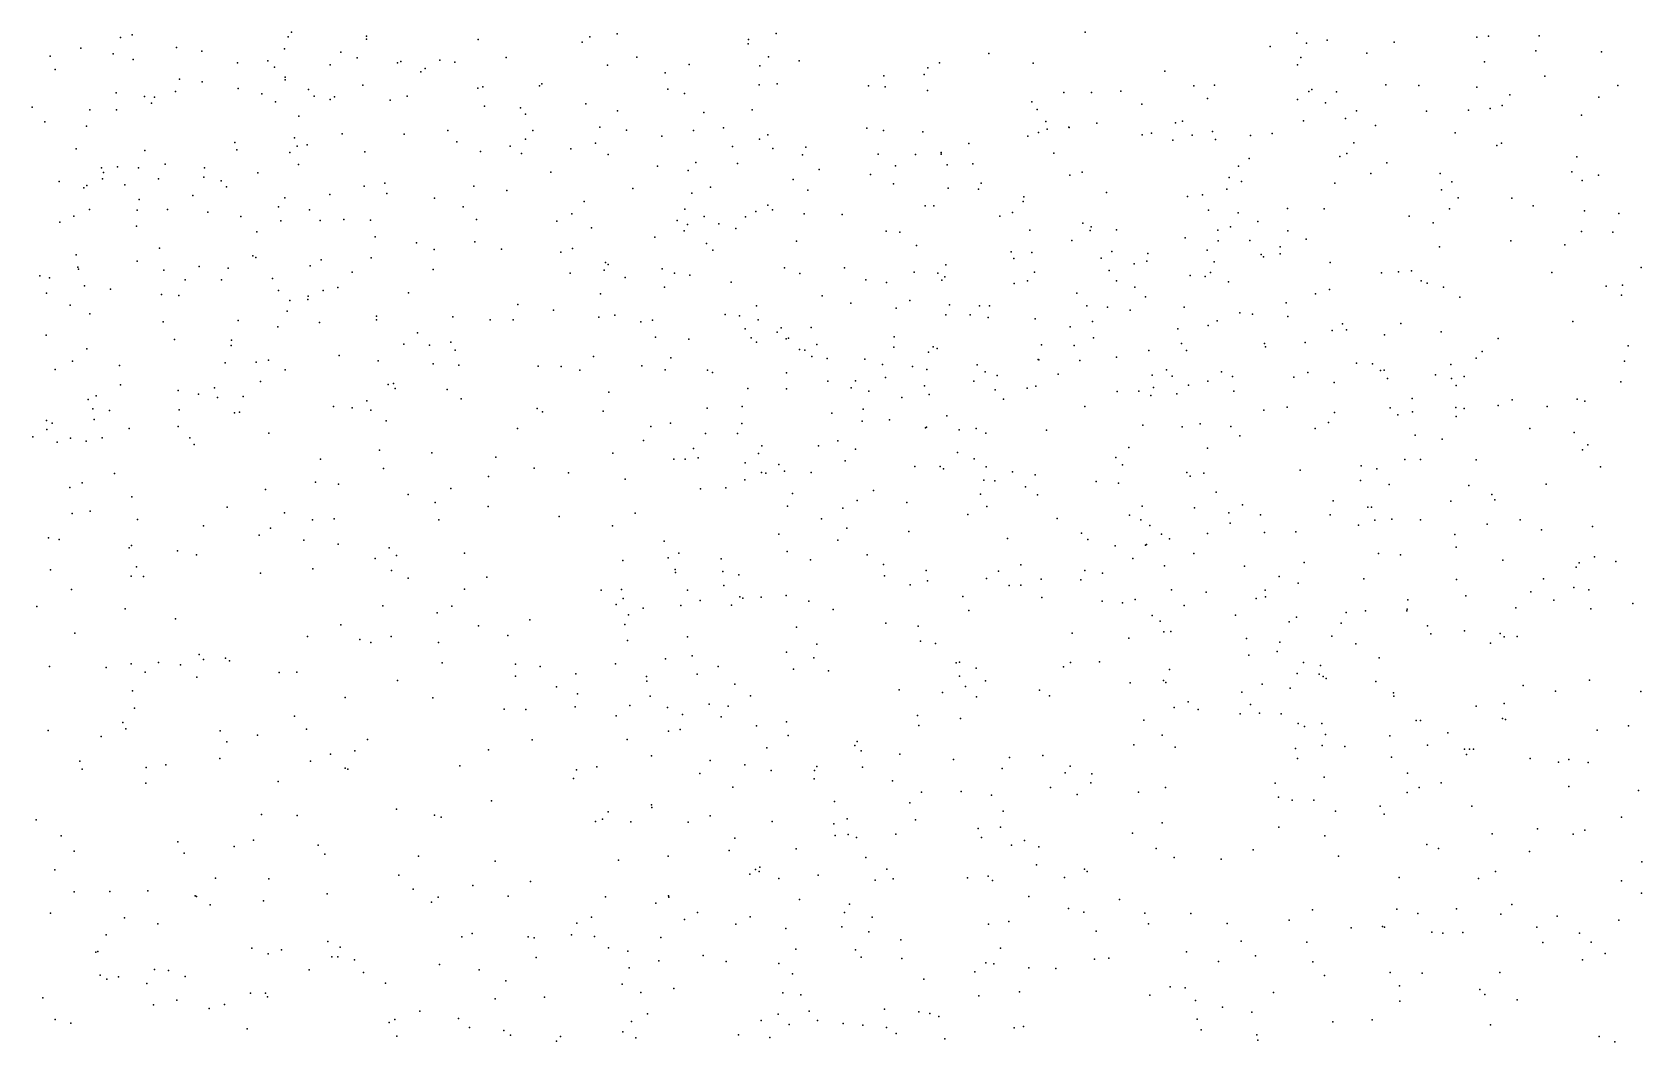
# Model space of a CAD drawing. Header units: metres. Extents: x -23.9 to 23.9, y -28.5 to 28.5.
# Drawn here: x 6.72 to 12.4, y -10.67 to -7.11 of the extents above; entities that cross this region are included whole.
import ezdxf

# ---------------------------------------------------------------- set-up
doc = ezdxf.new("R2010")
doc.units = ezdxf.units.M

msp = doc.modelspace()

# ---------------------------------------------------------------- linework, layer by layer
for p in [(7.0325, -7.1277, -17.1018), (7.0747, -7.1181, -2.1903), (7.6241, -7.1253, 10.3365), (7.6361, -7.1085, 6.0928), (7.9, -7.1227, 18.6776), (7.9005, -7.1331, 11.091), (8.2941, -7.1344, -12.686), (8.6613, -7.1432, 13.9386), (8.6881, -7.1249, 18.4275), (8.7845, -7.114, 14.4149), (9.2459, -7.1498, -16.9127), (9.2473, -7.1339, -12.545), (9.3448, -7.1126, 11.2405), (10.4344, -7.1087, 1.7014), (11.1807, -7.1124, 15.4321), (11.2153, -7.1476, -12.5218), (11.2888, -7.1366, -0.7473), (11.524, -7.1434, -13.8655), (11.8156, -7.1262, 11.8522), (11.857, -7.1226, 15.3017), (12.0357, -7.1216, 8.1996), (6.7844, -7.1933, 2.1837), (6.8937, -7.1643, 6.3711), (7.0076, -7.1851, 9.8095), (7.0774, -7.2051, -21.3629), (7.2308, -7.1623, -12.465), (7.3196, -7.1749, 2.4303), (7.6114, -7.1674, 20.9646), (7.8103, -7.1788, 3.0302), (7.8674, -7.199, 21.7473), (8.1587, -7.2066, -20.0473), (8.3936, -7.1977, 18.2507), (8.8538, -7.1963, -8.6015), (9.3187, -7.1952, 7.2936), (10.0946, -7.1833, 11.0875), (11.0871, -7.1589, 8.7756), (11.1956, -7.1982, -6.9743), (11.4284, -7.1828, -0.207), (12.0238, -7.1738, 14.9047), (12.2558, -7.1774, 11.7341), (6.8031, -7.2394, 5.0341), (7.4456, -7.2168, -18.9994), (7.5525, -7.2094, 20.0588), (7.576, -7.2312, -8.0784), (7.7719, -7.2241, 8.5964), (8.0093, -7.2165, -7.6038), (8.0219, -7.2122, 13.4715), (8.092, -7.2484, 4.0478), (8.1074, -7.2362, 2.7955), (8.2121, -7.2139, 5.4696), (8.7501, -7.2248, 12.6398), (8.9533, -7.2523, 3.0718), (9.0384, -7.2218, 13.9605), (9.2871, -7.2265, -13.367), (9.4263, -7.2099, -1.86), (9.7251, -7.2622, 7.4423), (9.867, -7.2571, -14.1813), (9.8796, -7.2346, -14.934), (9.9207, -7.2169, -19.3758), (10.2514, -7.2174, 2.9877), (10.7163, -7.2457, -21.3573), (11.1832, -7.2238, -5.012), (11.8429, -7.2127, -7.3922), (12.056, -7.2635, 5.9324), (7.0183, -7.3219, 7.6175), (7.2264, -7.3173, 16.1842), (7.2411, -7.274, -1.346), (7.3211, -7.284, 5.3808), (7.4477, -7.3065, 21.2749), (7.6134, -7.267, 5.1973), (7.614, -7.2769, 7.7764), (7.6961, -7.3104, 3.4152), (7.8874, -7.2948, 8.0188), (8.2927, -7.3062, 7.4626), (8.3103, -7.3012, 7.8808), (8.5102, -7.2971, -19.544), (8.5188, -7.2909, 19.3968), (8.9631, -7.3091, 18.9947), (9.2848, -7.2946, 21.4292), (9.3489, -7.2906, 21.9673), (9.6706, -7.2977, 9.6645), (9.73, -7.3008, 21.8157), (9.8789, -7.3136, -4.0396), (10.3592, -7.3215, 11.6105), (10.4569, -7.3208, 10.036), (10.5609, -7.3158, 0.6525), (10.8184, -7.2973, 9.5621), (10.8905, -7.2952, -5.5173), (11.2241, -7.3175, 10.8807), (11.2346, -7.3101, 0.9967), (11.3213, -7.3184, 9.6996), (11.4956, -7.2943, 12.5117), (11.612, -7.2968, 9.903), (11.8155, -7.3021, -17.45), (12.3135, -7.2965, -3.3739), (6.7216, -7.3733, -22.2429), (7.1181, -7.3352, -13.5567), (7.1421, -7.3591, 11.3216), (7.1529, -7.3376, 10.4155), (7.532, -7.3258, 19.2349), (7.5791, -7.354, 5.6571), (7.7163, -7.3345, 12.6265), (7.7719, -7.3458, 20.6721), (7.7879, -7.3363, 10.7991), (7.9836, -7.3484, 20.2144), (8.0439, -7.3344, 13.0696), (8.3172, -7.3689, -2.2589), (8.4438, -7.3747, 12.0054), (8.6735, -7.361, 7.6366), (9.0215, -7.3247, 13.1112), (10.2473, -7.3543, -16.3603), (10.6352, -7.3619, 9.2771), (10.8666, -7.3417, 8.9763), (11.1835, -7.3461, -15.3863), (11.2826, -7.3574, -14.6804), (11.8636, -7.3775, 6.7678), (11.9053, -7.3664, 13.0362), (11.9329, -7.3294, 7.941), (12.2465, -7.3377, -2.8302), (6.7664, -7.4249, -18.065), (6.9244, -7.3825, 10.6735), (7.0191, -7.3817, -5.7696), (7.662, -7.404, 16.6318), (8.4615, -7.398, 20.7163), (8.7856, -7.3857, 13.5111), (9.09, -7.3914, 8.4614), (9.2607, -7.3823, 3.8177), (10.2659, -7.3814, 9.6906), (10.2958, -7.4228, 17.002), (10.4759, -7.4286, -19.687), (10.7533, -7.4275, 16.1654), (10.7777, -7.4216, 17.4851), (11.2046, -7.421, 17.4636), (11.3524, -7.4122, 13.8343), (11.3916, -7.386, 16.2914), (11.6391, -7.3863, 16.7396), (11.7865, -7.3834, -10.7586), (12.1848, -7.4013, -16.0459), (6.9134, -7.4393, -12.1744), (7.6461, -7.481, -18.5419), (7.8143, -7.4664, 18.4248), (8.0331, -7.468, -1.5493), (8.1876, -7.4552, 8.1887), (8.4618, -7.4858, 2.8277), (8.4876, -7.4552, -9.3713), (8.7233, -7.4427, -17.4001), (8.8175, -7.4544, 18.2936), (8.9415, -7.4749, 7.2586), (9.0537, -7.4548, 4.089), (9.1591, -7.4458, -19.5792), (9.2864, -7.4854, -21.0048), (9.3153, -7.4697, 10.3528), (9.6652, -7.447, 12.4199), (9.7234, -7.4545, 10.719), (9.8629, -7.4595, -21.2566), (10.2321, -7.4755, 10.6511), (10.2697, -7.4618, -5.5787), (10.3009, -7.4501, -21.4534), (10.3776, -7.4429, 11.2831), (10.3788, -7.4441, 0.0868), (10.6354, -7.4707, -13.7825), (10.6682, -7.4644, -4.2922), (10.7445, -7.4894, 14.6246), (10.8122, -7.4712, -19.0871), (10.8834, -7.4587, -11.5808), (10.8946, -7.4873, 10.7138), (11.0179, -7.4723, 9.7797), (11.0942, -7.4658, 16.1411), (11.4588, -7.4375, 2.438), (11.7391, -7.4627, 14.8672), (6.8763, -7.5195, 12.5901), (7.1188, -7.5251, 19.6816), (7.4365, -7.4968, -17.1508), (7.443, -7.5233, 10.817), (7.6306, -7.533, 17.0937), (7.6556, -7.5097, -9.3181), (7.6907, -7.5059, 18.8197), (7.8951, -7.5301, 1.4711), (8.2189, -7.4947, 11.4314), (8.3029, -7.5295, -19.1708), (8.4066, -7.5099, 19.7164), (8.4472, -7.5365, 13.1765), (8.6206, -7.5195, -7.7681), (8.7084, -7.4997, -18.8411), (8.7532, -7.5397, 8.267), (9.1907, -7.5118, 12.6683), (9.333, -7.5185, 13.0359), (9.4382, -7.5413, 6.3196), (9.4494, -7.5135, -1.027), (9.7049, -7.5389, -20.5317), (9.8365, -7.5401, 8.2418), (9.9265, -7.5324, 7.6042), (9.9275, -7.538, 12.1685), (10.0248, -7.5005, -1.0277), (10.3248, -7.5353, 16.5711), (11.3329, -7.5463, -10.7324), (11.3573, -7.5365, -3.288), (11.3824, -7.4986, -6.4699), (11.8871, -7.5084, 6.187), (11.9028, -7.4996, 11.8044), (12.169, -7.5475, -7.3371), (6.9657, -7.5865, 11.7428), (6.9727, -7.6026, -13.9054), (7.0228, -7.5833, 9.5672), (7.0966, -7.5868, -21.0736), (7.19, -7.5739, 5.9416), (7.3298, -7.5869, 17.4158), (7.5173, -7.6037, -21.7724), (7.6605, -7.575, -1.2454), (8.5511, -7.6021, 18.1317), (8.9264, -7.5809, 21.3738), (9.0345, -7.5956, -2.5494), (9.0617, -7.5676, 22.1525), (9.2088, -7.5713, 21.1454), (9.4964, -7.5923, 9.59), (9.7664, -7.5792, -12.9467), (9.9486, -7.5761, 21.3767), (10.0382, -7.573, -4.5125), (10.4237, -7.6014, 3.2163), (10.9751, -7.5804, -6.7744), (11.0126, -7.5538, 13.6592), (11.499, -7.569, 0.4173), (12.1512, -7.6003, 13.0329), (6.8171, -7.6346, 17.4626), (6.9042, -7.657, 7.7617), (6.9141, -7.6494, 1.2584), (6.9698, -7.6253, -17.3616), (7.0484, -7.646, 16.1286), (7.1666, -7.6258, 5.5172), (7.3273, -7.6195, 7.679), (7.3885, -7.6327, 8.8552), (7.4067, -7.6537, 20.29), (7.8919, -7.6512, 11.2998), (7.9654, -7.6404, -17.2316), (8.2794, -7.651, -8.9729), (8.8398, -7.6592, 21.9134), (9.1133, -7.6551, 4.4044), (9.4052, -7.6274, 8.5205), (9.6779, -7.6097, -13.7236), (9.7592, -7.6429, 3.6169), (9.9513, -7.6585, -5.1522), (10.0587, -7.6617, 13.018), (10.0684, -7.6403, 21.7391), (10.381, -7.6125, -1.8157), (10.9348, -7.6621, 10.3652), (10.9422, -7.6207, -20.9556), (10.9864, -7.6346, 0.624), (11.3149, -7.6402, 10.4443), (11.4422, -7.6065, 1.6988), (11.6868, -7.6068, -17.8043), (11.7277, -7.6365, 14.0782), (12.1869, -7.6312, -5.6567), (12.2446, -7.6128, 7.8973), (7.0986, -7.6984, -9.1153), (7.2877, -7.6841, -7.9704), (7.612, -7.6927, 2.2355), (7.7715, -7.6807, 21.8559), (7.9717, -7.6772, 3.2314), (8.1402, -7.6934, 18.159), (8.3951, -7.6664, -8.3319), (8.6684, -7.7049, 19.4179), (9.0478, -7.676, 6.6278), (9.316, -7.718, 6.0106), (9.4572, -7.6649, 10.8541), (10.2158, -7.7055, 2.4182), (10.2188, -7.6888, -14.7311), (10.5105, -7.6739, 14.0074), (10.7957, -7.6882, -15.6079), (10.8483, -7.6812, -10.501), (11.6915, -7.6645, -7.7496), (11.7503, -7.6928, 12.7787), (11.9399, -7.6934, -16.3405), (6.8682, -7.7571, 6.0064), (6.9234, -7.7338, 10.6384), (7.0923, -7.7362, -2.4701), (7.1983, -7.734, -18.0878), (7.3415, -7.7423, 19.17), (7.4572, -7.7586, 12.4953), (7.5902, -7.7244, 7.2261), (7.5982, -7.7735, -20.7892), (7.6996, -7.7351, 16.1226), (7.7373, -7.7719, 8.3319), (7.8206, -7.7687, 12.5657), (7.9141, -7.7707, 7.026), (8.2412, -7.7244, 20.5774), (8.2889, -7.7689, 11.6242), (8.5719, -7.7744, 3.2029), (8.6249, -7.7483, -16.6652), (8.996, -7.7719, 8.4492), (9.0231, -7.7323, 6.2213), (9.0911, -7.7581, 12.3502), (9.2375, -7.7593, 3.2648), (9.273, -7.7408, 9.8174), (9.3323, -7.7342, 22.349), (9.4439, -7.7483, -14.1836), (9.5779, -7.7514, 3.3407), (9.8701, -7.7205, 22.1922), (9.9012, -7.7202, 6.5806), (10.1337, -7.7564, -16.7137), (10.1781, -7.7438, 12.5459), (10.87, -7.7363, 14.8528), (10.9741, -7.7449, -11.0078), (11.0438, -7.7752, -0.2071), (11.1483, -7.7301, 2.109), (11.2771, -7.731, -5.2085), (11.5776, -7.7575, 16.909), (11.7202, -7.7307, 14.5035), (12.0152, -7.7207, 6.7678), (12.1962, -7.7386, 5.6967), (12.3169, -7.7477, 5.1662), (6.8187, -7.7782, -1.9898), (7.0889, -7.7919, -7.1936), (7.5138, -7.8121, -8.7743), (7.9305, -7.8296, -18.7448), (8.694, -7.7979, -19.7017), (8.9174, -7.8312, -13.543), (9.0209, -7.8089, 13), (9.0321, -7.7859, 18.901), (9.1434, -7.7835, -1.2556), (9.2028, -7.8003, 11.1145), (9.7336, -7.8103, 7.3533), (9.7809, -7.8132, 21.1052), (10.2403, -7.8063, -0.3105), (10.4261, -7.7811, 10.5642), (10.4523, -7.8072, 9.7253), (10.4556, -7.7951, 14.4082), (10.5454, -7.8053, 17.246), (10.9026, -7.8066, 16.2308), (10.9475, -7.7945, -0.9232), (11.1496, -7.8087, -10.0426), (11.6625, -7.7801, -19.0377), (12.1848, -7.8107, -10.9442), (12.2955, -7.8136, 11.9514), (7.1704, -7.8701, 15.841), (8.0773, -7.8509, -16.4801), (8.1389, -7.8745, 12.3454), (8.283, -7.848, 20.1575), (8.3771, -7.8737, 7.0698), (8.5857, -7.8841, 20.8755), (8.6266, -7.8707, 3.831), (9.0998, -7.8532, 6.9437), (9.1217, -7.8767, 11.646), (9.4166, -7.8452, -17.2137), (9.8404, -7.8605, -13.3608), (10.1733, -7.8828, 9.4886), (10.2466, -7.8851, 20.8548), (10.3877, -7.843, -1.3758), (10.5284, -7.8821, -5.3643), (10.6559, -7.8885, -21.2264), (10.7873, -7.8332, -17.8169), (10.8648, -7.8771, -5.8099), (10.9034, -7.8434, -2.8255), (10.9036, -7.8437, -7.242), (11.0151, -7.8429, 7.1062), (11.1228, -7.8648, -11.827), (11.123, -7.8899, 13.5416), (11.2141, -7.8375, -7.6614), (11.6839, -7.8649, -6.4072), (11.9361, -7.8445, -11.9272), (12.1269, -7.8582, 6.2692), (6.8771, -7.8932, -1.5489), (6.8831, -7.9372, 8.2385), (6.8851, -7.9442, -1.7188), (7.0918, -7.9155, 19.652), (7.3102, -7.9348, 11.7368), (7.413, -7.9399, 17.095), (7.5, -7.8963, 21.5026), (7.5102, -7.9021, 20.9501), (7.7022, -7.9326, -17.6729), (7.7411, -7.9108, 1.017), (7.917, -7.9035, -18.1681), (8.1357, -7.9447, 8.3726), (8.7432, -7.92, 21.6879), (8.7523, -7.9277, 8.1475), (8.9435, -7.9425, 4.4661), (9.374, -7.9388, 10.5373), (9.5856, -7.9388, 13.392), (9.9434, -7.9286, 3.7142), (10.1837, -7.9065, -4.8199), (10.4916, -7.9056, -16.1288), (10.6073, -7.9252, 20.8649), (10.6519, -7.9161, 21.235), (10.8897, -7.918, -20.4895), (11.0551, -7.8923, 3.14), (11.0643, -7.8999, -20.0229), (11.2989, -7.9207, -4.6131), (12.3953, -7.9381, 6.7289), (6.7481, -7.9669, -22.3419), (6.7832, -7.9747, 17.217), (6.9063, -8.0031, 1.7256), (7.1854, -7.9469, 20.041), (7.2611, -7.9818, 8.3771), (7.3892, -7.9811, 7.6029), (7.5692, -7.9772, -21.3885), (7.8495, -7.9548, -1.4506), (8.6191, -7.9579, -13.1621), (8.7381, -7.9471, 7.386), (8.8126, -7.9737, 19.184), (8.9862, -7.9582, 22.2124), (9.0404, -7.9646, -20.1654), (9.1865, -7.9892, 21.0572), (9.4286, -7.9587, 9.4452), (9.6612, -7.9818, -12.4485), (9.7346, -7.9912, -21.543), (9.832, -7.9546, 10.9043), (9.9149, -7.9574, 12.1122), (9.9291, -7.9821, 8.8337), (9.9396, -7.9706, 4.1904), (10.1849, -7.9943, 13.0497), (10.2316, -7.9849, 21.4907), (10.2559, -7.9542, 11.1841), (10.5195, -7.9487, -0.7456), (10.5449, -7.9853, 10.1624), (10.8054, -7.9658, -3.9141), (10.8582, -7.97, 17.7535), (10.8772, -7.955, -13.1879), (10.94, -7.9888, -9.257), (11.4793, -7.9569, 7.2001), (11.5401, -7.9535, 18.0031), (11.5857, -7.9502, 13.732), (11.6195, -7.9845, 17.5053), (11.6408, -7.9936, -3.7994), (12.0801, -7.9557, -17.1087), (12.3295, -7.9998, -3.7896), (6.7719, -8.0286, 1.0338), (6.9975, -8.0141, 13.2173), (7.1777, -8.0331, 12.808), (7.2386, -8.0372, 19.3639), (7.5906, -8.0196, 1.8627), (7.6303, -8.054, 12.2758), (7.6936, -8.051, 15.6511), (7.6953, -8.0388, 7.1242), (7.7477, -8.0186, 19.0502), (7.7991, -8.0089, 20.7437), (8.0486, -8.0269, 18.3538), (8.726, -8.0312, 3.4861), (8.951, -8.0067, -16.8744), (9.5076, -8.038, -15.9279), (9.8169, -8.0541, 7.8511), (10.4056, -8.0282, 4.3946), (10.6101, -8.0077, -3.2974), (10.6477, -8.0413, 2.329), (11.2474, -8.0311, -6.5312), (11.2959, -8.0157, 16.5987), (11.6979, -8.0073, -5.4133), (11.7566, -8.043, 14.0235), (12.2716, -8.004, -13.0866), (12.3257, -8.0353, -9.718), (6.8552, -8.0702, 12.3636), (6.9245, -8.1016, 15.8742), (7.6202, -8.0919, 11.7142), (7.936, -8.1097, 1.388), (8.2054, -8.1115, 20.7768), (8.4341, -8.0687, 18.2871), (8.5599, -8.0879, 21.3131), (8.7198, -8.1136, -5.5231), (8.7768, -8.1065, 6.3048), (9.1658, -8.1038, 12.1711), (9.2162, -8.1081, -12.332), (9.2764, -8.0732, -16.3985), (9.6084, -8.0639, 8.711), (9.7686, -8.0809, 3.3869), (9.9439, -8.1051, 4.7775), (9.956, -8.07, -14.7917), (10.0293, -8.1051, 6.135), (10.0626, -8.0731, -2.1281), (10.0932, -8.1137, 6.6553), (10.0977, -8.0731, -15.2706), (10.4403, -8.0727, 14.1908), (10.5139, -8.0782, -19.7296), (10.5937, -8.0886, 7.2014), (10.7845, -8.0778, 16.5728), (10.9806, -8.0979, 18.1987), (11.0253, -8.103, 14.89), (11.1435, -8.0622, 2.6333), (11.1499, -8.1104, 16.9481), (7.1833, -8.1289, -22.172), (7.4475, -8.1251, 0.6651), (7.5881, -8.1474, 20.2556), (7.7347, -8.1314, -16.7371), (7.9362, -8.1219, 12.0292), (8.0809, -8.1687, -20.2931), (8.3369, -8.1228, 19.5927), (8.4172, -8.1224, 8.2411), (8.8682, -8.1296, -16.0766), (8.9088, -8.1239, 12.7825), (9.2362, -8.1543, -2.3775), (9.2816, -8.1221, 22.3332), (9.3489, -8.1661, 10.2236), (9.3625, -8.1508, -13.7411), (9.4681, -8.149, 8.226), (10.2591, -8.119, 9.0098), (10.3818, -8.1476, 10.4269), (10.4608, -8.1281, -15.6154), (10.7617, -8.1547, 7.5413), (10.8689, -8.1424, 17.1728), (10.9003, -8.1263, 20.9837), (11.3054, -8.1597, -19.2624), (11.3418, -8.1365, -9.0268), (11.3566, -8.1571, -17.6839), (11.5485, -8.1359, -11.6435), (11.6906, -8.1648, -11.153), (12.1551, -8.1279, -7.0889), (6.7712, -8.1759, -14.6413), (6.9139, -8.2242, -1.7069), (7.224, -8.192, -13.6582), (7.4235, -8.2131, -2.239), (7.4239, -8.1944, -20.4791), (8.0323, -8.2083, 18.849), (8.1228, -8.2112, 16.3174), (8.1983, -8.2011, -6.1798), (8.2127, -8.2289, -2.4609), (8.9198, -8.1838, 7.9333), (9.0371, -8.1904, -15.6435), (9.2575, -8.1856, 7.4627), (9.2764, -8.2016, 3.202), (9.3807, -8.1896, -21.0705), (9.3882, -8.1866, 5.7833), (9.4273, -8.2268, 11.4617), (9.4459, -8.2299, 4.5467), (9.4883, -8.209, -14.4567), (9.7607, -8.2185, 5.8549), (9.7618, -8.182, 22.2396), (9.899, -8.2173, -4.3382), (9.9134, -8.2236, 20.6386), (10.281, -8.2103, -3.6153), (10.3955, -8.2129, 9.9591), (10.4638, -8.1859, 4.8924), (10.7749, -8.2064, -20.8435), (10.7923, -8.2303, -11.6102), (11.0677, -8.2061, 7.8004), (11.0702, -8.2171, 5.7369), (11.2106, -8.2021, 8.411), (11.4907, -8.1756, 17.1892), (11.891, -8.1877, -7.519), (12.3498, -8.2145, 5.0416), (6.8633, -8.2682, -10.5864), (7.0294, -8.2829, 7.787), (7.4024, -8.2735, 15.5123), (7.5115, -8.2717, -1.7148), (7.5554, -8.265, 7.3847), (7.8044, -8.2481, 21.2088), (7.9419, -8.2664, 16.6936), (8.1353, -8.2774, 7.1082), (8.2257, -8.282, 21.2925), (8.5062, -8.2855, 18.8607), (8.7015, -8.2513, 4.2003), (8.872, -8.2846, 21.8159), (8.9737, -8.2563, 12.4695), (9.4714, -8.2511, -6.9923), (9.5253, -8.2584, 7.8518), (9.6577, -8.261, 10.533), (9.7207, -8.2793, -1.1378), (9.8822, -8.2361, 11.2335), (10.0538, -8.2814, 8.6449), (10.2693, -8.262, -16.7016), (10.2709, -8.2635, -5.2513), (10.4166, -8.2654, 21.7174), (10.5455, -8.2535, 5.2864), (10.6593, -8.2306, 6.6447), (11.3916, -8.2752, 14.7492), (11.4479, -8.2777, -20.1184), (11.7241, -8.2803, 6.8783), (11.8136, -8.2576, -2.8501), (11.8353, -8.234, 17.9899), (12.3369, -8.2681, 6.0402), (6.803, -8.2972, 10.0213), (7.527, -8.3403, 7.7162), (7.6133, -8.2987, 15.0321), (8.5865, -8.2875, 7.9402), (8.6524, -8.2998, 3.7341), (8.9538, -8.2991, 3.3265), (9.1028, -8.2998, 9.0943), (9.1211, -8.3083, -18.7384), (9.3811, -8.3094, 21.1341), (9.5275, -8.3387, 9.9188), (9.6254, -8.338, 7.1229), (9.7303, -8.3253, 12.0815), (9.8265, -8.2874, 11.5858), (9.8765, -8.297, -6.6444), (10.0422, -8.3382, -11.9599), (10.0821, -8.3057, 13.3116), (10.1246, -8.3191, -1.7326), (10.3393, -8.3135, -11.3702), (10.6708, -8.317, 8.0023), (10.722, -8.2984, 5.9833), (10.7421, -8.3209, -12.1915), (10.8678, -8.339, 20.2035), (10.9159, -8.3054, -9.9305), (10.9549, -8.3219, -6.0752), (11.1711, -8.3247, -7.0958), (11.2201, -8.308, 20.079), (11.3133, -8.343, -3.9495), (11.4764, -8.3007, 13.5429), (11.4892, -8.3004, 7.9246), (11.5011, -8.3296, 6.5481), (11.6698, -8.3168, 18.6407), (11.7267, -8.3293, -13.4621), (11.7718, -8.3216, 17.3175), (12.3239, -8.3404, -10.2626), (6.9472, -8.3903, 11.7937), (7.033, -8.3514, 14.027), (7.2367, -8.3721, -21.08), (7.3085, -8.385, -7.6218), (7.3647, -8.3618, 12.79), (7.3755, -8.3958, -10.0188), (7.4658, -8.3924, -11.2389), (7.9768, -8.3503, -21.6181), (7.9956, -8.3471, -10.8967), (8.0015, -8.3641, 19.9485), (8.1846, -8.3684, -1.878), (8.2347, -8.4006, 8.1535), (8.7553, -8.3772, -12.6966), (9.245, -8.3641, 13.8592), (9.3815, -8.3658, 12.1246), (9.6099, -8.3619, -1.9193), (9.6714, -8.3741, 13.8468), (9.7882, -8.3961, 3.5428), (9.8681, -8.3549, 5.0029), (9.8846, -8.3862, -13.1593), (10.117, -8.3694, 12.3801), (10.23, -8.363, 9.7006), (10.261, -8.3561, 12.9237), (10.5472, -8.3752, 3.9767), (10.6243, -8.3736, 17.9455), (10.6667, -8.3894, 3.3755), (10.6761, -8.361, 17.4112), (10.7578, -8.3831, 8.5291), (10.7993, -8.3525, 4.5933), (10.9595, -8.3741, 19.8682), (11.5884, -8.3994, -18.5101), (11.7428, -8.3538, -17.3556), (6.919, -8.4038, -15.3352), (6.9355, -8.4361, -21.8157), (6.9946, -8.4422, 15.7078), (7.2399, -8.4392, -8.6132), (7.4354, -8.4501, -9.2492), (7.453, -8.4477, -18.11), (7.7847, -8.4284, -17.5965), (7.8502, -8.4332, 19.5668), (7.9019, -8.4075, 15.3935), (7.9158, -8.441, -5.2458), (8.5019, -8.4354, 7.5562), (8.5217, -8.4473, -9.5851), (8.7353, -8.4444, -21.0436), (9.1024, -8.4334, 9.442), (9.2248, -8.4277, -20.5472), (9.5411, -8.451, -11.3266), (9.6517, -8.4369, -12.5642), (10.147, -8.4022, 10.1698), (10.4338, -8.4276, 7.1317), (11.0651, -8.4412, 20.5919), (11.1472, -8.4306, 6.0047), (11.3142, -8.449, 5.2905), (11.5101, -8.4325, 8.536), (11.5369, -8.4573, 14.2611), (11.5888, -8.4466, 19.2354), (11.7422, -8.4317, 13.3677), (11.7715, -8.4348, 13.8385), (11.891, -8.4242, 19.0444), (11.9411, -8.4047, 17.6792), (12.0643, -8.4276, -5.3567), (12.1702, -8.4019, -3.4973), (12.1974, -8.4087, -16.9273), (6.7715, -8.4772, -1.0631), (6.7728, -8.5089, -7.0791), (6.7925, -8.4867, 0.8494), (6.9406, -8.4743, -9.3801), (7.0639, -8.5057, 11.4775), (7.2369, -8.4982, 12.4353), (7.9704, -8.4779, -18.4885), (8.4331, -8.5058, -5.0433), (8.9037, -8.4987, -6.338), (8.9724, -8.4871, 13.494), (9.2242, -8.4873, 5.8727), (9.648, -8.48, 2.9093), (9.7449, -8.4748, -21.4024), (9.8713, -8.5034, 21.6444), (9.8751, -8.5002, 6.0113), (9.9476, -8.4611, 13.6408), (9.9906, -8.5101, 6.7701), (10.05, -8.5054, 2.527), (10.2989, -8.5113, -9.1004), (10.6381, -8.4932, -3.3646), (10.7766, -8.4995, 18.2221), (10.8409, -8.4894, 14.4998), (10.9487, -8.4983, 13.4603), (11.2464, -8.5049, -12.9362), (11.2929, -8.4844, -19.6815), (11.7426, -8.4626, -3.7058), (12.0035, -8.5052, 18.5559), (6.7239, -8.5347, 9.1225), (6.8093, -8.5542, 16.0572), (6.8567, -8.5395, -13.2262), (6.9121, -8.5502, 11.0571), (6.9688, -8.5378, -14.2786), (7.2772, -8.5383, 1.9647), (7.293, -8.5614, 14.3048), (7.5564, -8.5224, -21.5003), (8.8779, -8.5483, -18.1517), (9.0958, -8.5232, -7.1376), (9.209, -8.5227, -16.7594), (9.2949, -8.5661, 21.5061), (9.4941, -8.5671, 21.9055), (9.5624, -8.5487, 14.1457), (10.0847, -8.522, -20.1923), (10.9797, -8.5314, -2.725), (11.5983, -8.5295, 20.3636), (11.6932, -8.5429, -5.0725), (12.1596, -8.5192, -20.0814), (12.2078, -8.5626, -16.3976), (7.7378, -8.6137, 0.6587), (7.9469, -8.5815, 14.6963), (8.131, -8.5918, 7.5724), (8.3571, -8.6066, 10.8646), (8.7695, -8.5926, -10.0109), (8.9846, -8.6137, 13.989), (9.0244, -8.6132, -11.1646), (9.0532, -8.5757, 6.9153), (9.0699, -8.6094, 3.5208), (9.2356, -8.6265, -13.4108), (9.2824, -8.5932, 4.3345), (9.5885, -8.6195, 12.2958), (9.6252, -8.5782, 4.8532), (9.9848, -8.5896, 3.7286), (10.0439, -8.6126, -15.1973), (10.5434, -8.6082, 20.0908), (10.5894, -8.5729, 13.0715), (10.8668, -8.5753, 14.0672), (11.5616, -8.6145, 19.8003), (11.6173, -8.6146, 7.6335), (11.8134, -8.6157, -3.1557), (12.1884, -8.5802, -6.3694), (7.0123, -8.6643, 16.6544), (7.9599, -8.6468, -9.7236), (8.3305, -8.6743, -17.9107), (8.4912, -8.6456, 10.5095), (8.6126, -8.6617, -9.172), (8.8125, -8.6843, -18.6224), (9.2936, -8.6605, -13.9063), (9.3085, -8.6624, -19.4789), (9.354, -8.6325, -11.8069), (9.3745, -8.6564, -10.8483), (9.4681, -8.6605, 3.574), (9.834, -8.6389, -7.1493), (9.924, -8.6394, 12.5042), (9.9358, -8.6473, 13.9636), (10.086, -8.6406, 8.6248), (10.1787, -8.6587, 5.7796), (10.2587, -8.6685, -15.9763), (10.5665, -8.6341, 2.5752), (10.7937, -8.6604, -18.6468), (10.8054, -8.6735, -10.8291), (10.8536, -8.6624, 4.8155), (11.1933, -8.6522, 19.2744), (11.4085, -8.6368, 13.0249), (11.4629, -8.6479, 17.0861), (12.2523, -8.6401, -14.575), (6.8545, -8.7139, 14.3382), (6.8973, -8.6966, -6.4823), (7.5442, -8.72, 0.1521), (7.7208, -8.6947, 16.7622), (7.8019, -8.7022, -17.019), (8.047, -8.7379, 10.992), (8.1977, -8.7166, 15.3891), (9.078, -8.7186, -21.2115), (9.1671, -8.7146, 8.8826), (9.2344, -8.6868, -15.3679), (9.4023, -8.7346, 4.0254), (9.6881, -8.7246, 8.5539), (10.0663, -8.7369, 20.4934), (10.0778, -8.6877, -6.4051), (10.1162, -8.6901, 5.2041), (10.224, -8.7111, 3.8015), (10.2669, -8.7392, 9.5961), (10.4733, -8.6925, 6.1442), (10.5523, -8.6986, 6.7204), (10.8966, -8.7294, -12.5153), (11.4059, -8.6887, 5.8765), (11.5069, -8.7034, 20.661), (11.7876, -8.7061, 8.2071), (11.8694, -8.7385, 17.4858), (12.0605, -8.7018, -6.9355), (6.9256, -8.7972, 7.3466), (7.073, -8.7463, 14.793), (7.4089, -8.7826, -18.7804), (8.1431, -8.766, 10.3487), (8.3297, -8.7803, -17.3944), (9.3849, -8.7797, -14.8569), (9.5798, -8.7866, -5.9468), (9.6303, -8.7595, 9.8467), (9.8058, -8.7661, 20.744), (10.0882, -8.7802, -13.71), (10.6362, -8.7789, 17.613), (10.8202, -8.7849, 4.2099), (10.9899, -8.7746, -8.5283), (11.309, -8.7602, -12.1461), (11.4317, -8.7827, -6.7091), (11.4441, -8.7828, -20.1184), (11.724, -8.7611, 14.2019), (11.8791, -8.7575, 13.1615), (6.8621, -8.8056, -10.2883), (7.0929, -8.8261, 15.8463), (7.3262, -8.8481, -11.5532), (7.611, -8.8026, 13.288), (7.7097, -8.8273, -5.567), (7.7863, -8.8235, 14.0069), (8.1553, -8.8273, -10.4915), (8.5796, -8.8162, -20.0051), (8.768, -8.8487, 13.5299), (8.8485, -8.8035, 6.247), (9.5051, -8.824, -9.6195), (10.0205, -8.8089, -9.8657), (10.3364, -8.8222, 9.0185), (10.5917, -8.8106, 19.7541), (10.6306, -8.8269, 12.8312), (10.663, -8.8473, -9.8123), (10.9418, -8.8032, 17.1924), (10.9465, -8.8397, 6.4848), (11.053, -8.8093, -18.2239), (11.299, -8.8102, -4.5901), (11.3982, -8.8464, 6.5382), (11.456, -8.8284, -10.8429), (11.5167, -8.8256, -17.9243), (11.6177, -8.8279, 8.6185), (11.8521, -8.843, 18.1447), (11.9683, -8.8275, -20.496), (12.2245, -8.8513, -5.9523), (6.7791, -8.8905, 10.4908), (6.8167, -8.8964, -18.1345), (7.5225, -8.8819, -8.5597), (7.5617, -8.8572, -17.5683), (7.6791, -8.8997, -9.0967), (8.9507, -8.9022, 5.9298), (9.3545, -8.8779, -20.1518), (9.5631, -8.8997, 4.6433), (9.5943, -8.8566, 6.7294), (9.8132, -8.8688, 5.0243), (10.1604, -8.8933, 12.4946), (10.4222, -8.8745, 13.7319), (10.4441, -8.8962, -12.4795), (10.7037, -8.8783, -21.3678), (10.7321, -8.8942, 7.5453), (10.8663, -8.8761, 21.378), (11.0671, -8.8722, -3.1765), (11.1776, -8.8702, -10.3736), (11.7384, -8.8786, 19.4615), (12.0444, -8.8624, -12.6279), (7.0638, -8.9265, 16.2919), (7.0717, -8.9177, 1.6382), (7.2346, -8.9363, 12.9849), (7.3016, -8.9512, 16.5541), (7.8008, -8.9137, 10.8003), (7.9315, -8.9632, -21.2876), (7.98, -8.9257, 0.0758), (8.0063, -8.9526, -6.2205), (8.2458, -8.9452, 11.3174), (8.9638, -8.9609, 10.8875), (9.0018, -8.9445, -9.203), (9.1509, -8.9645, -12.6061), (9.3836, -8.9389, 5.9186), (9.6661, -8.9504, 6.3651), (10.541, -8.9192, 3.7107), (10.6027, -8.9633, -5.9347), (10.6474, -8.9173, -3.6397), (10.6517, -8.9142, 8.6503), (10.8183, -8.9464, -13.0002), (11.4689, -8.9464, -5.2726), (11.5463, -8.9509, -9.4442), (11.7435, -8.9236, 19.9004), (12.2312, -8.9573, 12.7506), (6.7857, -9.0037, 9.8559), (7.0894, -8.9933, 14.464), (7.5268, -9.016, 15.8898), (7.7111, -9.0005, 16.3476), (7.9891, -9.0055, -16.563), (8.8043, -8.971, -11.56), (8.9887, -9.0026, 6.8337), (8.9902, -9.0136, -19.7621), (9.1567, -9.0099, 8.5584), (9.213, -9.0215, 9.3862), (9.4665, -8.9687, -13.1022), (9.7236, -8.9851, 4.0956), (9.7267, -9.025, -20.9904), (9.8747, -9.0058, -9.2984), (10.1298, -9.0079, -15.4283), (10.2082, -8.9866, 21.5803), (10.4331, -9.0056, 20.0492), (10.4964, -9.0157, 7.8998), (10.7149, -8.9896, -11.1602), (10.9964, -8.9906, 18.4175), (11.2075, -8.9777, 12.9662), (11.9083, -8.9696, 12.8757), (12.1662, -8.994, 13.3866), (12.1773, -8.9793, -13.7731), (12.3057, -8.9744, -7.2745), (6.8597, -9.0735, 11.8133), (7.0709, -9.0257, 12.5736), (7.1136, -9.0267, -17.6066), (8.048, -9.0333, 15.676), (8.2459, -9.0717, -4.3419), (8.3253, -9.03, -9.0162), (8.7278, -9.0752, -4.034), (8.7998, -9.0725, -6.6961), (9.032, -9.075, -14.2683), (9.161, -9.0595, -19.0741), (9.8175, -9.0563, -12.0305), (9.8794, -9.0425, 2.5496), (10.0872, -9.0348, -6.7197), (10.1669, -9.0594, 5.6447), (10.2077, -9.0579, 3.9163), (10.2791, -9.0368, 20.6269), (10.4194, -9.0389, -8.9949), (10.7388, -9.0742, 13.6878), (10.8619, -9.0819, 17.7136), (11.0699, -9.0758, -7.1376), (11.1191, -9.0276, 4.9727), (11.1856, -9.0507, 19.4451), (11.4172, -9.0357, 17.2929), (11.7442, -9.0375, 7.964), (12.0064, -9.0815, 19.3222), (12.0512, -9.0355, 9.1173), (12.1582, -9.0662, 8.4088), (12.2111, -9.0745, 19.0279), (6.7379, -9.133, 14.3051), (7.9586, -9.1302, 10.2033), (8.2017, -9.1315, -0.4096), (8.7808, -9.1261, 10.201), (8.8052, -9.1051, 8.9965), (9.0094, -9.1296, 10.515), (9.0773, -9.1121, -13.5032), (9.1873, -9.1286, -4.4401), (9.2172, -9.0989, 3.3677), (9.2273, -9.103, -6.0265), (9.2918, -9.0999, 14.2905), (9.3806, -9.0939, 6.8578), (9.4601, -9.1141, -18.3831), (10.0034, -9.0976, 8.9305), (10.282, -9.1016, 5.0621), (10.4949, -9.1147, 8.2644), (10.566, -9.1206, 6.1318), (10.6116, -9.108, 21.3384), (10.7844, -9.1293, -4.6166), (11.0376, -9.105, 8.7709), (11.0708, -9.0993, -11.5134), (11.5723, -9.1094, 9.1463), (11.7772, -9.0958, -6.4195), (11.953, -9.1376, -21.3439), (12.0873, -9.1111, -14.3746), (12.3659, -9.1222, 8.8837), (7.0491, -9.1413, 14.7831), (7.2273, -9.1768, -0.0247), (8.1492, -9.1552, -18.1601), (8.4763, -9.1804, 11.4045), (8.8239, -9.1626, 8.6183), (8.876, -9.1388, 11.1857), (9.5464, -9.1437, 12.7176), (9.7319, -9.1916, 6.0861), (10.0249, -9.1467, 9.3056), (10.6713, -9.1651, 4.3586), (10.6989, -9.1845, 4.9787), (10.9652, -9.1632, 7.2972), (11.1539, -9.1866, 20.826), (11.1797, -9.17, -8.7837), (11.3374, -9.192, 14.2738), (11.3553, -9.1544, 7.2273), (11.423, -9.1483, 5.5368), (11.5697, -9.1484, 17.7489), (11.5709, -9.1421, 19.6752), (12.2182, -9.1407, 18.6196), (6.8721, -9.2269, -14.3095), (7.6926, -9.2382, 10.8249), (7.81, -9.198, 13.7866), (7.8769, -9.2497, 1.1678), (7.987, -9.2385, -18.619), (8.2953, -9.2016, 0.5557), (8.3988, -9.2357, 0.0722), (8.8119, -9.196, -5.5604), (9.0324, -9.2402, 5.6663), (9.4172, -9.2055, -12.3097), (9.8459, -9.2022, 14.1304), (10.389, -9.2264, -14.0222), (10.5887, -9.2451, 12.8069), (10.7121, -9.2224, 0.4224), (10.737, -9.2205, 19.649), (11.0041, -9.2455, 6.0671), (11.3042, -9.2377, 7.6261), (11.6424, -9.2008, -14.6734), (11.6537, -9.2296, 1.2776), (11.7726, -9.2183, 14.1611), (11.8986, -9.2279, 12.5028), (11.9123, -9.2393, -17.3883), (11.9582, -9.2387, -19.958), (7.3107, -9.3016, 14.6119), (7.9155, -9.2599, -9.9736), (8.154, -9.2599, -4.7987), (8.8204, -9.2529, -11.031), (9.0485, -9.3072, 10.8859), (9.382, -9.2943, 5.6894), (9.488, -9.2654, 8.3333), (9.8537, -9.2556, -12.6674), (9.9073, -9.2629, -10.8497), (11.0117, -9.3042, -5.5883), (11.1115, -9.2913, 19.218), (11.1213, -9.2582, -5.1038), (11.389, -9.264, -7.6846), (11.8644, -9.2625, -18.1762), (6.7821, -9.3448, -7.8045), (6.9829, -9.3483, 11.2508), (7.0707, -9.3348, 15.3773), (7.12, -9.3641, 1.0093), (7.1675, -9.3309, -11.0463), (7.2444, -9.3383, 13.1973), (7.3252, -9.3193, 15.6749), (7.4035, -9.3156, -9.0023), (7.4173, -9.3244, -11.5225), (7.593, -9.3655, -18.8266), (7.655, -9.3641, 14.0515), (8.1677, -9.332, -5.7563), (8.4254, -9.3363, -10.6423), (8.5133, -9.344, 6.0308), (8.7788, -9.335, -15.9369), (8.955, -9.3174, -0.7111), (9.1402, -9.3443, 8.2767), (9.4063, -9.3534, -20.6603), (9.4777, -9.3139, -9.1943), (9.5303, -9.3596, 3.8337), (9.9797, -9.3313, -4.976), (9.9912, -9.3293, 4.5521), (10.051, -9.3508, -11.7094), (10.3579, -9.346, 5.6276), (10.3826, -9.3304, 4.6181), (10.4853, -9.3283, 13.6456), (10.7326, -9.3546, 20.603), (11.2053, -9.33, 2.7874), (11.2649, -9.3404, -14.3526), (11.4713, -9.3136, -19.1726), (7.3021, -9.382, 11.736), (8.0104, -9.3936, 14.7719), (8.4262, -9.3786, 10.0528), (8.5707, -9.4161, -17.0767), (8.6388, -9.3702, 8.8373), (8.8878, -9.3796, 6.9568), (8.8889, -9.3963, 13.6425), (9.0661, -9.3712, -0.1826), (9.1997, -9.4065, 9.5633), (9.9921, -9.3789, -20.109), (10.0131, -9.4146, -20.6417), (10.0828, -9.3944, -6.2476), (10.5931, -9.4021, 20.0034), (10.7111, -9.3939, -11.465), (10.719, -9.4011, 12.0887), (11.0586, -9.407, 12.3325), (11.1575, -9.421, 5.5152), (11.182, -9.3694, 18.3898), (11.2604, -9.3717, 0.5517), (11.2745, -9.3793, 19.6327), (11.2847, -9.3862, 13.0848), (11.4603, -9.3975, 19.3355), (11.9798, -9.4114, -13.295), (12.2135, -9.3924, 16.8787), (7.0748, -9.4306, 14.293), (7.8252, -9.4538, -9.4931), (8.1347, -9.4552, -11.5112), (8.6442, -9.4411, -21.1098), (8.9013, -9.4487, -20.1254), (9.1086, -9.4771, -6.7616), (9.2543, -9.4477, -16.3928), (9.779, -9.4267, 6.5619), (9.9314, -9.4361, 13.8533), (10.0519, -9.4519, -9.1977), (10.2733, -9.4283, -10.262), (10.3095, -9.4484, -19.055), (10.798, -9.469, 5.817), (10.9869, -9.4354, -13.9837), (11.018, -9.4785, 0.0283), (11.5227, -9.4376, 1.925), (11.5239, -9.4485, 19.8666), (11.9127, -9.4751, 19.1357), (12.0929, -9.4313, 18.7724), (12.394, -9.4331, 12.3786), (7.0829, -9.4918, 12.1495), (7.6461, -9.5193, -10.6261), (8.3856, -9.4946, -16.1613), (8.4628, -9.4961, -9.087), (8.6368, -9.4868, -12.6603), (8.7812, -9.5178, -5.9936), (8.8292, -9.4817, -3.8244), (8.9617, -9.4885, -11.6885), (9.0148, -9.5135, -10.0972), (9.1515, -9.522, -18.0692), (9.1755, -9.4848, 14.0392), (9.8441, -9.5176, 12.6263), (9.9956, -9.5275, -7.4243), (10.6419, -9.5332, -4.8655), (10.7492, -9.4892, -6.2063), (10.8338, -9.4956, 13.0627), (10.9818, -9.5108, 19.7504), (11.0495, -9.5086, 8.0604), (11.1263, -9.5113, 3.2657), (11.6024, -9.5351, 12.6465), (11.6173, -9.5349, 13.9774), (11.8131, -9.4845, -7.7365), (11.9062, -9.5278, 8.0679), (11.9166, -9.5317, 17.0391), (6.7779, -9.5703, 11.0411), (6.9644, -9.5913, 13.5179), (7.0409, -9.5417, -9.3618), (7.0518, -9.5637, -15.0346), (7.3849, -9.5714, 15.4184), (7.5162, -9.5865, -9.9187), (7.6887, -9.5655, -8.1652), (8.9656, -9.5719, -19.5015), (9.0061, -9.5665, 2.7651), (9.2754, -9.5538, 13.2767), (9.3816, -9.5392, -20.1661), (9.387, -9.5875, 14.3229), (9.8485, -9.5527, 9.2973), (10.7068, -9.5864, 11.6531), (11.1865, -9.5449, 8.7223), (11.2081, -9.5562, 20.5327), (11.2691, -9.5459, 11.7425), (11.2824, -9.5836, 13.9393), (11.5092, -9.5885, 9.3398), (11.714, -9.5786, -18.6104), (12.2399, -9.5694, -13.768), (12.351, -9.5536, -7.1553), (7.4083, -9.6105, 13.6557), (7.8595, -9.6418, -0.5383), (7.904, -9.6023, 11.1287), (8.3311, -9.6383, -1.0329), (8.4843, -9.6024, 6.4915), (8.8195, -9.6021, 9.4167), (9.3121, -9.6311, 5.6799), (9.6221, -9.6231, -7.7718), (9.6309, -9.6083, -11.8054), (9.6454, -9.6423, 8.3224), (10.6066, -9.6209, -5.6881), (10.7522, -9.6284, 13.5575), (11.1768, -9.6339, -6.8489), (11.2702, -9.6225, 9.0872), (11.3503, -9.6266, 18.7105), (11.6417, -9.6213, 16.6161), (11.7728, -9.6359, 18.8571), (11.7905, -9.6363, -12.4254), (11.8048, -9.6362, -19.7486), (6.8892, -9.678, 7.0058), (7.1237, -9.7008, 11.043), (7.1926, -9.6906, -17.8823), (7.3829, -9.6688, 11.278), (7.7029, -9.6787, -17.8518), (7.774, -9.6539, 15.1719), (7.8255, -9.7024, -18.3098), (8.2298, -9.6945, -5.0048), (8.7122, -9.6981, -17.7845), (8.9054, -9.6594, 10.5169), (9.1126, -9.6756, -18.6124), (9.2344, -9.6908, -10.9955), (9.4886, -9.6975, 0.3807), (9.6501, -9.6991, 5.9484), (9.7816, -9.6533, -0.8714), (9.97, -9.6723, -2.429), (10.1421, -9.7035, 11.2477), (10.1685, -9.6658, 3.3635), (10.2852, -9.6583, 2.2458), (10.3822, -9.6957, 11.9793), (11.1834, -9.6692, 20.1732), (11.5153, -9.6641, 13.6037), (11.78, -9.6547, 16.2739), (12.0037, -9.6686, -6.5813), (12.1043, -9.6812, 1.9732), (12.1406, -9.672, 12.3331), (12.2091, -9.6829, -15.9615), (6.8979, -9.7066, -8.8173), (7.1227, -9.7552, 0.3865), (7.5891, -9.7498, -15.5994), (7.8349, -9.7069, 10.8008), (8.6305, -9.7388, 9.0757), (8.6405, -9.7084, 11.2067), (9.0764, -9.7222, -15.6017), (9.3271, -9.7105, -4.6858), (9.4789, -9.7402, 6.8335), (9.4801, -9.7113, 9.5557), (9.7557, -9.7476, -11.3746), (10.3639, -9.7187, 11.6205), (10.4547, -9.7543, 1.1071), (10.4589, -9.7225, -6.7645), (11.1052, -9.7562, 11.4893), (11.2782, -9.734, 8.4309), (11.5716, -9.7207, 12.0887), (11.6898, -9.7543, -21.1781), (8.3416, -9.8178, 10.2948), (9.1925, -9.7702, 13.7223), (9.8573, -9.788, -5.7496), (9.9974, -9.7851, -19.7984), (10.105, -9.798, -15.1233), (10.3131, -9.771, 12.4601), (10.4069, -9.7959, -0.39), (10.6233, -9.7875, -1.7927), (10.7181, -9.7712, 11.3051), (11.1171, -9.8056, -8.0165), (11.1648, -9.8156, 12.7168), (11.2409, -9.8152, -1.4243), (11.5701, -9.789, -12.88), (11.6132, -9.7715, 2.2502), (12.1401, -9.7677, 16.0393), (12.3857, -9.782, -11.2785), (7.5302, -9.866, 0.8904), (7.6557, -9.8694, -16.5737), (8.0067, -9.8473, 0.5027), (8.1398, -9.8691, -4.1607), (8.1644, -9.8758, -16.6615), (8.7531, -9.8564, 6.7046), (8.9054, -9.8324, -0.9434), (8.9072, -9.8413, -6.411), (9.1127, -9.8706, 3.8687), (9.5513, -9.82, 13.3929), (9.8168, -9.8248, 14.6087), (10.1455, -9.8542, -2.8272), (11.3171, -9.8544, 2.9827), (11.4748, -9.8363, 11.6998), (11.489, -9.8647, 0.4281), (11.7986, -9.8363, 12.5002), (12.3262, -9.8754, 2.7253), (6.7356, -9.8851, 7.5625), (8.7075, -9.8911, 10.7148), (8.7324, -9.8824, -13.1585), (8.8328, -9.8921, 8.4755), (9.0348, -9.893, -16.5934), (9.3315, -9.8913, -12.2421), (9.5487, -9.8996, -19.8777), (9.5955, -9.881, -16.1077), (9.837, -9.8847, 8.6062), (10.0578, -9.9158, -7.7237), (10.136, -9.9104, 11.8249), (10.6015, -9.9315, -13.9149), (10.7066, -9.8958, 10.966), (11.1177, -9.9108, -20.179), (12.0298, -9.917, 17.3334), (12.1973, -9.9211, 8.2416), (6.8237, -9.9418, 4.8438), (7.2351, -9.962, 12.2087), (7.4337, -9.9795, 13.3654), (7.502, -9.9561, 11.4358), (7.7301, -9.9737, -10.8064), (9.1994, -9.9499, -14.6072), (9.4153, -9.987, 14.713), (9.5527, -9.94, 13.0268), (9.5994, -9.9365, 6.4232), (9.6288, -9.947, -10.2716), (9.7672, -9.9351, -9.3398), (10.0698, -9.9469, -12.8984), (10.1749, -9.9742, -9.7924), (10.221, -9.9574, 14.2236), (10.272, -9.9804, -7.1712), (10.685, -9.9859, -14.7987), (11.28, -9.9408, 8.7737), (11.6399, -9.9723, 13.2029), (11.6813, -9.9861, 16.1956), (11.87, -9.9347, -7.9872), (12.1554, -9.9354, -13.4661), (6.8699, -9.9949, -13.6082), (7.258, -10.0029, 4.8845), (7.7534, -10.006, -7.9768), (8.084, -10.0128, -11.6535), (8.3541, -10.0303, -6.0582), (8.7896, -10.0266, -8.9856), (8.9644, -10.0126, 13.8642), (9.1799, -9.9935, 2.6875), (9.661, -10.0172, -1.8965), (10.2632, -10.0434, -1.1492), (10.7487, -10.0181, -7.5367), (10.9147, -10.0235, -8.8299), (11.0272, -9.9903, -6.2887), (11.3287, -10.0132, -20.9947), (12.0013, -9.9971, 0.8242), (12.3978, -10.0334, 9.1422), (6.8011, -10.0617, 4.0016), (7.3686, -10.0906, 12.9374), (7.5562, -10.0928, 4.4971), (8.0145, -10.0798, -9.4784), (8.4789, -10.1018, -17.3205), (9.2529, -10.0764, 13.4931), (9.2723, -10.0603, -13.3709), (9.2852, -10.0671, 8.3997), (9.2874, -10.0516, 6.6097), (9.3544, -10.0915, -7.875), (9.4938, -10.0804, -9.7709), (9.6938, -10.098, -15.0152), (9.7357, -10.0586, 11.454), (9.7573, -10.0925, 8.8641), (10.0195, -10.0889, 12.6014), (10.0927, -10.0839, 2.6204), (10.1077, -10.0992, 3.1504), (10.3621, -10.0886, 13.7414), (10.4323, -10.0592, -9.0106), (10.4419, -10.0666, -19.1149), (11.542, -10.088, 9.0946), (11.8218, -10.0916, 8.2825), (11.8822, -10.0674, -7.0403), (12.3267, -10.1, 13.4599), (6.8702, -10.1383, -14.6738), (6.9952, -10.1374, -8.0987), (7.1298, -10.1357, -18.0716), (7.2969, -10.1534, 13.8182), (7.3005, -10.1558, 3.9751), (7.7614, -10.1456, 13.4147), (8.0653, -10.1292, -9.9775), (8.1534, -10.1573, -5.4885), (8.2758, -10.1167, -4.6745), (8.3996, -10.1536, 5.973), (8.7434, -10.1565, -10.5218), (8.9655, -10.1525, -4.2129), (8.9666, -10.1574, -16.0455), (10.2364, -10.1558, -18.6938), (12.3967, -10.1433, 17.3137), (6.7862, -10.2138, -8.6077), (7.3489, -10.1848, -14.6365), (7.5368, -10.1706, -9.2741), (8.1298, -10.1751, -8.5047), (8.9207, -10.1793, -7.131), (9.0672, -10.2115, -0.1669), (9.4269, -10.1657, -8.3381), (9.5865, -10.2114, -12.9118), (9.6034, -10.1826, 0.3863), (10.3764, -10.1976, 0.0444), (10.4303, -10.2108, -13.2838), (10.5554, -10.1663, -2.7855), (10.6458, -10.2145, -0.7866), (10.8078, -10.2155, 2.3319), (11.2365, -10.2027, -13.385), (11.5335, -10.1995, 12.455), (11.6078, -10.2153, 8.6341), (11.7447, -10.1983, -13.2858), (11.9394, -10.1829, 12.7626), (7.0469, -10.231, -18.676), (7.1646, -10.2515, 11.1221), (8.6423, -10.2492, 8.5435), (8.6942, -10.2275, 8.9865), (9.0218, -10.2361, 9.1792), (9.2029, -10.2529, -5.0197), (9.2538, -10.2264, -18.3903), (9.3792, -10.2684, 6.0209), (9.5773, -10.2626, 13.3938), (9.6842, -10.2277, 14.7633), (10.0945, -10.2531, 14.5487), (10.166, -10.2432, -13.688), (10.6578, -10.251, -5.5808), (10.9354, -10.2501, -14.2456), (11.1538, -10.2383, -0.8623), (11.3732, -10.2656, 11.1149), (11.4838, -10.2613, -1.357), (11.4905, -10.263, -21.3512), (11.901, -10.218, -19.1052), (12.0274, -10.2632, -13.7827), (12.0993, -10.224, -11.5993), (12.3167, -10.2389, 1.4037), (6.9823, -10.2903, 13.8155), (7.7638, -10.3135, 3.9432), (8.2364, -10.2978, -10.4962), (8.2726, -10.2854, -0.7183), (8.4711, -10.297, -3.9698), (8.492, -10.3007, 0.0187), (8.6229, -10.2899, -16.4163), (8.704, -10.2967, -11.4894), (8.9384, -10.2992, 5.5887), (9.6724, -10.2794, -17.0958), (9.785, -10.3078, -15.4276), (10.4731, -10.278, 12.8322), (10.9849, -10.3128, 12.7385), (11.217, -10.3158, -6.8867), (11.6574, -10.2812, 15.9995), (11.6961, -10.2845, 3.4751), (11.7672, -10.2821, 17.1664), (12.049, -10.3172, 16.0469), (12.1775, -10.2839, 12.9946), (12.2197, -10.316, -3.7541), (6.9465, -10.351, -14.1384), (6.9529, -10.3495, 14.331), (7.4966, -10.3379, -13.7271), (7.5543, -10.3573, 14.7462), (7.6012, -10.3434, -11.8967), (7.7787, -10.3679, -4.6361), (7.7996, -10.3684, -17.1843), (7.8077, -10.3338, 12.9733), (7.8583, -10.3787, 14.5906), (8.4994, -10.3697, 5.6312), (8.7538, -10.3356, 6.772), (8.8226, -10.3474, -0.5447), (8.931, -10.3825, 14.0058), (9.0876, -10.3633, -6.5253), (9.1687, -10.3846, 14.5925), (9.4146, -10.3405, -15.7886), (9.6255, -10.3427, -16.3634), (9.6445, -10.3696, 3.4835), (9.7881, -10.3738, 10.9474), (10.1357, -10.3376, -0.5784), (10.4677, -10.3766, 13.2044), (10.5178, -10.3721, -8.137), (10.7923, -10.3502, -20.5238), (10.9056, -10.3838, 2.7853), (11.0354, -10.3644, 0.9859), (11.2382, -10.3861, 1.4787), (12.1884, -10.3781, 3.1282), (12.269, -10.3567, 8.6954), (6.9612, -10.4328, 5.658), (7.0263, -10.4382, 12.027), (7.1532, -10.4122, 12.6919), (7.2021, -10.4155, 14.7343), (7.2607, -10.4367, -0.9083), (7.6985, -10.4139, 11.6809), (7.8894, -10.4232, 11.3137), (8.1585, -10.3951, 4.1894), (8.2974, -10.4133, -15.9548), (8.8273, -10.4068, -10.9533), (9.3541, -10.3911, 9.1493), (9.4031, -10.4279, -12.3172), (10.0455, -10.4211, -6.6744), (10.0846, -10.3891, 13.6329), (10.113, -10.3921, 12.9599), (10.2363, -10.4067, 14.1994), (10.3314, -10.4092, 12.0716), (11.2787, -10.4337, -8.5623), (11.5102, -10.4229, 1.9092), (11.6231, -10.426, -3.4063), (11.8973, -10.4235, -7.9759), (6.9853, -10.4465, 3.8033), (7.1258, -10.4615, 5.3621), (7.4913, -10.4964, 12.6727), (7.5449, -10.496, -8.0853), (7.9674, -10.4607, 3.6882), (8.392, -10.4522, -11.8399), (8.8019, -10.4643, -17.4751), (8.8682, -10.4933, 8.148), (8.9848, -10.4791, -8.1853), (9.3692, -10.4946, -2.3418), (9.8658, -10.4461, 6.3005), (10.2036, -10.4914, 10.6778), (10.7341, -10.4742, -18.8186), (10.7878, -10.4771, 10.6043), (11.0994, -10.4942, 0.3487), (11.5428, -10.4701, 11.3435), (11.8263, -10.4825, -0.786), (6.7597, -10.5125, -19.0236), (7.1498, -10.5368, -0.4578), (7.232, -10.5207, -16.4264), (7.3455, -10.5496, 5.7497), (7.3993, -10.5355, -16.9751), (7.5517, -10.5087, 4.9086), (8.3548, -10.5162, 8.7265), (8.5281, -10.51, 9.1848), (9.4326, -10.5019, -0.1038), (9.7267, -10.5523, 13.5059), (10.0598, -10.5053, -3.1855), (10.6626, -10.5036, 12.531), (10.8243, -10.5213, -7.3789), (10.9188, -10.5452, -7.8616), (11.544, -10.5238, 10.9595), (11.8441, -10.5012, 3.8639), (11.9588, -10.5196, -14.762), (6.8026, -10.5893, -14.8553), (6.8578, -10.6017, -2.1108), (7.9807, -10.5993, 13.4601), (8.0003, -10.5884, -8.9092), (8.089, -10.5594, 14.0868), (8.2245, -10.5858, 4.5352), (8.8349, -10.5953, -4.2758), (8.891, -10.5689, -10.0565), (9.2927, -10.5928, -3.3242), (9.3519, -10.5695, 6.6262), (9.3907, -10.6069, -8.7712), (9.4611, -10.56, -6.3267), (9.4911, -10.5919, 14.6342), (9.5809, -10.6032, 2.227), (9.6508, -10.6085, -3.7347), (9.8486, -10.5621, -12.2844), (9.8874, -10.5681, -0.1714), (9.9187, -10.5782, -6.2222), (10.2173, -10.6132, 6.129), (10.83, -10.5877, 9.0228), (11.0224, -10.5635, 15.9408), (11.3085, -10.5976, -21.0404), (11.4468, -10.5896, 16.625), (11.8645, -10.6071, 16.9199), (7.4794, -10.6222, 11.9435), (8.0075, -10.6481, 11.6231), (8.2634, -10.6169, 14.6735), (8.3853, -10.6272, -9.8972), (8.4084, -10.644, -11.0128), (8.5711, -10.6653, -9.3775), (8.5845, -10.6492, -5.78), (8.8039, -10.6326, 9.3972), (8.8499, -10.6538, 4.4863), (9.212, -10.6423, 4.0036), (9.3233, -10.6528, 13.6314), (9.7337, -10.6167, 5.6832), (9.7689, -10.6377, -1.7967), (9.9404, -10.6574, -18.2954), (10.1844, -10.6181, -1.5838), (10.8437, -10.6258, -2.0781), (11.0399, -10.6431, -19.4111), (11.0434, -10.6611, 3.7581), (12.2478, -10.6493, 16.9975), (12.3029, -10.6674, -11.8084)]:
    msp.add_point(p)

doc.saveas('drawing.dxf')
